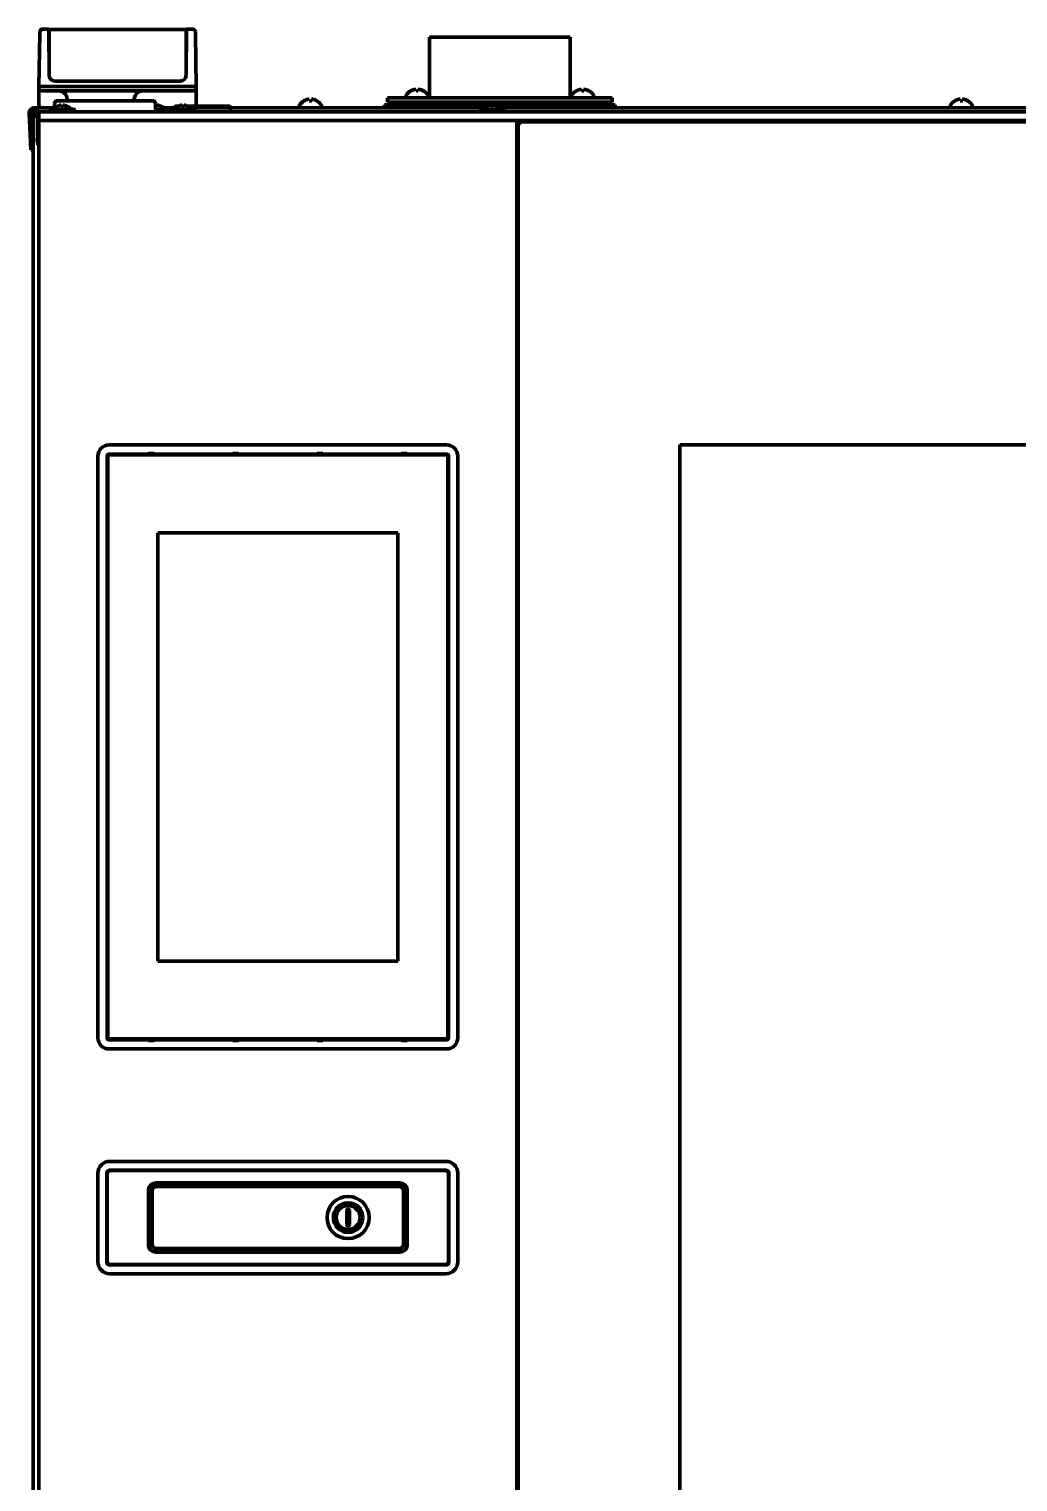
# Model space of a CAD drawing. Header units: inches. Extents: x -2405 to 7588, y 441 to 5654.
# Drawn here: x 2142 to 2494, y 3615 to 4132 of the extents above; entities that cross this region are included whole.
import ezdxf

# ---------------------------------------------------------------- set-up
doc = ezdxf.new("R2010")
doc.units = ezdxf.units.IN

msp = doc.modelspace()

# ---------------------------------------------------------------- linework, layer by layer
at = {"linetype": 'Continuous', "lineweight": 70}
for p, q in [((2147.12, 4131.63), (2149.03, 4131.63)), ((2198.52, 4131.63), (2200.43, 4131.63)), ((2145.77, 4111.13), (2146.1, 4129.86)), ((2146.1, 4129.86), (2146.12, 4130.65)), ((2149.29, 4129.86), (2149.28, 4131.38)), ((2149.4, 4117.3), (2149.29, 4129.86)), ((2149.4, 4131.43), (2149.4, 4129.63)), ((2198.15, 4131.43), (2149.4, 4131.43)), ((2149.4, 4129.63), (2149.4, 4115.13)), ((2198.15, 4131.43), (2198.15, 4129.63)), ((2198.26, 4129.86), (2198.15, 4117.3)), ((2198.15, 4129.63), (2198.15, 4115.13)), ((2198.27, 4131.38), (2198.26, 4129.86)), ((2201.43, 4130.65), (2201.45, 4129.86)), ((2201.45, 4129.86), (2201.77, 4111.13)), ((2334.78, 4128.73), (2284.78, 4128.73)), ((2284.78, 4128.73), (2284.78, 4107.13)), ((2334.78, 4107.13), (2334.78, 4128.73)), ((2146.77, 4111.13), (2145.77, 4111.13)), ((2145.78, 4110.61), (2145.77, 4111.13)), ((2200.78, 4111.13), (2146.77, 4111.13)), ((2196.15, 4113.13), (2151.4, 4113.13)), ((2200.78, 4111.13), (2201.77, 4111.13)), ((2201.77, 4111.13), (2201.77, 4110.61)), ((2201.77, 4111.13), (2201.77, 4110.61)), ((2201.77, 4111.13), (2201.77, 4110.05)), ((2145.78, 4110.57), (2145.78, 4110.61)), ((2145.77, 4110.06), (2145.77, 4106.2)), ((2146.78, 4109.63), (2200.77, 4109.63)), ((2152.33, 4106.13), (2186.22, 4106.13)), ((2155.83, 4106.68), (2155.84, 4106.13)), ((2179.71, 4106.13), (2179.72, 4106.68)), ((2201.76, 4109.14), (2201.76, 4105.6)), ((2201.77, 4110.61), (2201.77, 4110.57)), ((2201.77, 4110.05), (2201.77, 4106.2)), ((2240.08, 4106.07), (2240.08, 4106.11)), ((2244.68, 4106.11), (2244.68, 4106.07)), ((2269.78, 4107.13), (2349.78, 4107.13)), ((2269.78, 4107.13), (2269.78, 4105.63)), ((2276.33, 4107.73), (2276.33, 4107.53)), ((2278.03, 4109.57), (2278.03, 4109.61)), ((2282.63, 4109.61), (2282.63, 4109.57)), ((2284.33, 4107.53), (2284.33, 4107.73)), ((2335.22, 4107.73), (2335.22, 4107.53)), ((2336.92, 4109.57), (2336.92, 4109.61)), ((2341.52, 4109.61), (2341.52, 4109.57)), ((2343.22, 4107.53), (2343.22, 4107.73)), ((2349.78, 4105.63), (2349.78, 4107.13)), ((2471.68, 4106.07), (2471.68, 4106.11)), ((2476.28, 4106.11), (2476.28, 4106.07)), ((2142.28, 4101.52), (2142.8, 4091.62)), ((2143.28, 4101.58), (2143.8, 4091.68)), ((2145.28, 4103.63), (2144.28, 4103.63)), ((2145.28, 4102.63), (2144.28, 4102.63)), ((2145.28, 4103.63), (2145.28, 4101.56)), ((2151.3, 4103.63), (2145.28, 4103.63)), ((2145.28, 4101.56), (2145.28, 4091.64)), ((2145.77, 4105.14), (2145.78, 4104.61)), ((2145.77, 4102.13), (2147.78, 4102.13)), ((2145.77, 4102.13), (2145.77, 4099.13)), ((2147.78, 4102.13), (3033.78, 4102.13)), ((2149.53, 4102.73), (2149.53, 4102.53)), ((2149.93, 4103.13), (2158.13, 4103.13)), ((2151.33, 4105.15), (2151.3, 4103.45)), ((2152.15, 4104.13), (2152.15, 4104.1)), ((2153.65, 4104.1), (2153.65, 4104.51)), ((2154.4, 4104.51), (2154.4, 4104.1)), ((2155.9, 4104.1), (2155.9, 4104.13)), ((2158.53, 4102.53), (2158.53, 4102.73)), ((2187.27, 4102.64), (2187.22, 4105.15)), ((2187.26, 4103.13), (2191.63, 4103.13)), ((2187.9, 4104.51), (2187.9, 4104.1)), ((2189.4, 4104.1), (2189.4, 4104.13)), ((2193.98, 4103.63), (2190.09, 4103.63)), ((2192.03, 4102.53), (2192.03, 4102.73)), ((2192.53, 4102.73), (2192.53, 4102.53)), ((2192.93, 4103.13), (2201.13, 4103.13)), ((2194.23, 4104.13), (2193.98, 4103.88)), ((2193.98, 4103.88), (2194.78, 4103.88)), ((2193.98, 4103.88), (2193.98, 4103.13)), ((2195.19, 4104.13), (2194.23, 4104.13)), ((2195.15, 4104.13), (2195.15, 4104.1)), ((2196.65, 4104.1), (2196.65, 4104.51)), ((2197.4, 4104.13), (2196.65, 4104.13)), ((2197.4, 4104.51), (2197.4, 4104.1)), ((2213.73, 4104.13), (2198.86, 4104.13)), ((2198.9, 4104.1), (2198.9, 4104.13)), ((2199.28, 4103.88), (2213.98, 4103.88)), ((2201.5, 4102.38), (2213.98, 4102.38)), ((2201.53, 4102.53), (2201.53, 4102.73)), ((2201.77, 4104.61), (2201.77, 4105.14)), ((2213.98, 4103.88), (2213.73, 4104.13)), ((2213.73, 4102.13), (2213.98, 4102.38)), ((2213.98, 4102.38), (2213.98, 4103.88)), ((2304.49, 4103.63), (2213.98, 4103.63)), ((2238.38, 4104.23), (2238.38, 4104.03)), ((2246.38, 4104.03), (2246.38, 4104.23)), ((2268.78, 4104.63), (2350.78, 4104.63)), ((2268.78, 4104.63), (2268.78, 4103.63)), ((2349.78, 4105.63), (2269.78, 4105.63)), ((2278.73, 4104.82), (2278.4, 4104.63)), ((2278.58, 4105.63), (2278.73, 4105.54)), ((2278.73, 4105.54), (2278.73, 4104.82)), ((2278.73, 4105.54), (2280.33, 4105.54)), ((2281.93, 4104.82), (2278.73, 4104.82)), ((2280.33, 4105.54), (2281.93, 4105.54)), ((2281.93, 4105.54), (2282.08, 4105.63)), ((2281.93, 4104.82), (2281.93, 4105.54)), ((2282.26, 4104.63), (2281.93, 4104.82)), ((2284.78, 4105.63), (2284.78, 4104.63)), ((2302.53, 4102.73), (2302.53, 4102.53)), ((2302.93, 4103.13), (2311.13, 4103.13)), ((2305.15, 4104.13), (2305.15, 4104.1)), ((2306.65, 4104.1), (2306.65, 4104.51)), ((2307.4, 4104.51), (2307.4, 4104.1)), ((2308.9, 4104.1), (2308.9, 4104.13)), ((2871.96, 4103.63), (2309.59, 4103.63)), ((2311.53, 4102.53), (2311.53, 4102.73)), ((2334.78, 4104.63), (2334.78, 4105.63)), ((2337.62, 4104.82), (2337.29, 4104.63)), ((2337.47, 4105.63), (2337.62, 4105.54)), ((2337.62, 4105.54), (2337.62, 4104.82)), ((2337.62, 4105.54), (2339.22, 4105.54)), ((2340.82, 4104.82), (2337.62, 4104.82)), ((2339.22, 4105.54), (2340.82, 4105.54)), ((2340.82, 4105.54), (2340.97, 4105.63)), ((2340.82, 4104.82), (2340.82, 4105.54)), ((2341.15, 4104.63), (2340.82, 4104.82)), ((2350.78, 4103.63), (2350.78, 4104.63)), ((2469.98, 4104.23), (2469.98, 4104.03)), ((2477.98, 4104.03), (2477.98, 4104.23)), ((2143.78, 4100.53), (2145.28, 4100.53)), ((2143.78, 4100.52), (2143.78, 2435.33)), ((2147.78, 4099.13), (2145.77, 4099.13)), ((2145.77, 2451.13), (2145.77, 4099.13)), ((2147.78, 4099.13), (2145.77, 4099.13)), ((2147.78, 4099.13), (2313.78, 4099.13)), ((2147.78, 4099.13), (3033.78, 4099.13)), ((2315.78, 2649.15), (2315.78, 4099.13)), ((2865.28, 4098.63), (2316.28, 4098.63)), ((2316.28, 4098.63), (2317.28, 4097.63)), ((2316.28, 4098.63), (2316.28, 2649.23)), ((2316.78, 4099.13), (2316.78, 4098.63)), ((2351.78, 4099.13), (2351.78, 4098.63)), ((2142.95, 4088.63), (2142.8, 4091.62)), ((2142.95, 4088.63), (2143.78, 4088.67)), ((2315.78, 4067.63), (2316.28, 4067.63)), ((2316.29, 4067.13), (2315.79, 4067.13)), ((2315.78, 4026.63), (2316.28, 4026.63)), ((2316.29, 4027.13), (2315.79, 4027.13)), ((2170.78, 3983.63), (2290.78, 3983.63)), ((2373.78, 3983.63), (2373.78, 2764.23)), ((2807.78, 3983.63), (2373.78, 3983.63)), ((2166.78, 3772.63), (2166.78, 3979.63)), ((2170.03, 3979.63), (2170.03, 3772.63)), ((2170.33, 3979.63), (2170.33, 3772.63)), ((2290.78, 3980.38), (2170.78, 3980.38)), ((2290.78, 3980.08), (2170.78, 3980.08)), ((2184.78, 3980.6), (2184.78, 3980.38)), ((2185.03, 3980.6), (2186.53, 3980.6)), ((2186.78, 3980.38), (2186.78, 3980.6)), ((2214.78, 3980.6), (2214.78, 3980.38)), ((2215.03, 3980.6), (2216.53, 3980.6)), ((2216.78, 3980.38), (2216.78, 3980.6)), ((2244.78, 3980.6), (2244.78, 3980.38)), ((2245.03, 3980.6), (2246.53, 3980.6)), ((2246.78, 3980.38), (2246.78, 3980.6)), ((2274.78, 3980.6), (2274.78, 3980.38)), ((2275.03, 3980.6), (2276.53, 3980.6)), ((2276.78, 3980.38), (2276.78, 3980.6)), ((2291.23, 3772.63), (2291.23, 3979.63)), ((2291.53, 3772.63), (2291.53, 3979.63)), ((2294.78, 3979.63), (2294.78, 3772.63)), ((2273.45, 3952.33), (2188.11, 3952.33)), ((2188.11, 3952.33), (2188.11, 3799.93)), ((2273.45, 3799.93), (2273.45, 3952.33)), ((2188.11, 3799.93), (2273.45, 3799.93)), ((2170.78, 3772.18), (2290.78, 3772.18)), ((2170.78, 3771.88), (2290.78, 3771.88)), ((2184.78, 3771.88), (2184.78, 3771.66)), ((2185.03, 3771.65), (2186.53, 3771.65)), ((2186.78, 3771.66), (2186.78, 3771.88)), ((2214.78, 3771.88), (2214.78, 3771.66)), ((2215.03, 3771.65), (2216.53, 3771.65)), ((2216.78, 3771.66), (2216.78, 3771.88)), ((2244.78, 3771.88), (2244.78, 3771.66)), ((2245.03, 3771.65), (2246.53, 3771.65)), ((2246.78, 3771.66), (2246.78, 3771.88)), ((2274.78, 3771.88), (2274.78, 3771.66)), ((2275.03, 3771.65), (2276.53, 3771.65)), ((2276.78, 3771.66), (2276.78, 3771.88)), ((2290.78, 3768.63), (2170.78, 3768.63)), ((2171.03, 3728.63), (2290.53, 3728.63)), ((2166.78, 3692.88), (2166.78, 3724.38)), ((2169.92, 3724.38), (2169.92, 3692.88)), ((2170.08, 3692.88), (2170.08, 3724.38)), ((2290.53, 3725.48), (2171.03, 3725.48)), ((2171.03, 3725.32), (2290.53, 3725.32)), ((2291.47, 3724.38), (2291.47, 3692.88)), ((2291.63, 3692.88), (2291.63, 3724.38)), ((2294.78, 3724.38), (2294.78, 3692.88)), ((2184.72, 3718.33), (2184.72, 3698.92)), ((2184.88, 3698.92), (2184.88, 3718.33)), ((2186.08, 3718.13), (2186.08, 3715.18)), ((2274.23, 3720.93), (2187.32, 3720.93)), ((2187.32, 3720.77), (2274.23, 3720.77)), ((2273.98, 3719.63), (2187.58, 3719.63)), ((2275.48, 3699.13), (2275.48, 3718.13)), ((2276.67, 3718.33), (2276.67, 3698.92)), ((2276.83, 3698.92), (2276.83, 3718.33)), ((2186.08, 3714.18), (2186.08, 3715.18)), ((2186.08, 3712.94), (2186.08, 3714.18)), ((2186.08, 3711.94), (2186.08, 3712.94)), ((2186.08, 3711.94), (2186.08, 3705.31)), ((2255.28, 3711.13), (2255.28, 3706.13)), ((2256.28, 3706.13), (2256.28, 3711.13)), ((2186.08, 3704.31), (2186.08, 3705.31)), ((2186.08, 3703.08), (2186.08, 3704.31)), ((2186.08, 3702.08), (2186.08, 3703.08)), ((2186.08, 3702.08), (2186.08, 3699.13)), ((2187.58, 3697.63), (2273.98, 3697.63)), ((2274.23, 3696.48), (2187.32, 3696.48)), ((2187.32, 3696.32), (2274.23, 3696.32)), ((2290.53, 3691.93), (2171.03, 3691.93)), ((2171.03, 3691.77), (2290.53, 3691.77)), ((2290.53, 3688.63), (2171.03, 3688.63))]:
    msp.add_line(p, q, dxfattribs=at)
for radius in [7.5, 5.25, 4.25]:
    msp.add_circle((2255.78, 3708.63), radius, dxfattribs=at)
for centre, radius, start, end in [((2147.12, 4130.63), 1, 90, 179), ((2149.03, 4131.38), 0.25, 0.5, 90), ((2198.52, 4131.38), 0.25, 90, 179.5), ((2200.43, 4130.63), 1, 1, 90), ((2151.42, 4115.13), 2, 180.5, 270), ((2196.13, 4115.13), 2, 270, 359.5), ((2146.78, 4110.63), 1, 181, 270), ((2152.33, 4105.13), 1, 90, 179), ((2152.83, 4106.63), 3, 1, 90), ((2182.72, 4106.63), 3, 90, 179), ((2186.22, 4105.13), 1, 1, 90), ((2200.77, 4110.63), 1, 270, 359), ((2242.57, 4102.01), 4.8, 121.3727, 149.6988), ((2242.18, 4102.01), 4.8, 30.3012, 58.6273), ((2276.73, 4107.73), 0.4, 149.6988, 180), ((2276.73, 4107.53), 0.4, 180, 270), ((2280.53, 4105.51), 4.8, 121.3727, 149.6988), ((2280.13, 4105.51), 4.8, 30.3012, 58.6273), ((2283.93, 4107.53), 0.4, 270, 0), ((2283.93, 4107.73), 0.4, 0, 30.3012), ((2335.62, 4107.73), 0.4, 149.6988, 180), ((2335.62, 4107.53), 0.4, 180, 270), ((2339.42, 4105.51), 4.8, 121.3727, 149.6988), ((2339.02, 4105.51), 4.8, 30.3012, 58.6273), ((2342.82, 4107.53), 0.4, 270, 0), ((2342.82, 4107.73), 0.4, 0, 30.3012), ((2474.17, 4102.01), 4.8, 121.3727, 149.6988), ((2473.78, 4102.01), 4.8, 30.3012, 58.6273), ((2144.28, 4101.63), 2, 90, 183), ((2144.28, 4101.63), 1, 90, 183), ((2145.77, 4100.53), 2, 104.4792, 175.9063), ((2145.77, 4100.53), 1, 120.0025, 175.5), ((2149.93, 4102.73), 0.4, 90, 180), ((2149.93, 4102.53), 0.4, 180, 270), ((2154.03, 4100.88), 3.75, 120, 143.1301), ((2154.03, 4100.88), 3.73, 103.5627, 120.1668), ((2154.03, 4100.88), 3.25, 83.3693, 96.6307), ((2154.03, 4100.88), 3.73, 59.8332, 76.4373), ((2154.03, 4100.88), 3.75, 36.8699, 60), ((2158.13, 4102.73), 0.4, 0, 90), ((2158.13, 4102.53), 0.4, 270, 0), ((2186.77, 4102.63), 0.5, 270, 1), ((2187.53, 4100.88), 3.25, 83.3693, 95.0284), ((2187.53, 4100.88), 3.73, 59.8332, 76.4373), ((2187.53, 4100.88), 3.75, 36.8699, 60), ((2191.63, 4102.73), 0.4, 0, 90), ((2191.63, 4102.53), 0.4, 270, 0), ((2192.93, 4102.73), 0.4, 90, 180), ((2192.93, 4102.53), 0.4, 180, 270), ((2197.03, 4100.88), 3.75, 120, 143.1301), ((2197.03, 4100.88), 3.73, 103.5627, 120.1668), ((2197.03, 4100.88), 3.25, 83.3693, 96.6307), ((2197.03, 4100.88), 3.73, 59.8332, 76.4373), ((2197.03, 4100.88), 3.75, 36.8699, 60), ((2201.13, 4102.73), 0.4, 0, 90), ((2201.13, 4102.53), 0.4, 270, 0), ((2200.77, 4104.63), 1, 330, 358.9919), ((2238.78, 4104.23), 0.4, 149.6988, 180), ((2238.78, 4104.03), 0.4, 180, 270), ((2245.98, 4104.03), 0.4, 270, 0), ((2245.98, 4104.23), 0.4, 0, 30.3012), ((2302.93, 4102.73), 0.4, 90, 180), ((2302.93, 4102.53), 0.4, 180, 270), ((2307.03, 4100.88), 3.75, 120, 143.1301), ((2307.03, 4100.88), 3.73, 103.5627, 120.1668), ((2307.03, 4100.88), 3.25, 83.3693, 96.6307), ((2307.03, 4100.88), 3.73, 59.8332, 76.4373), ((2307.03, 4100.88), 3.75, 36.8699, 60), ((2311.13, 4102.73), 0.4, 0, 90), ((2311.13, 4102.53), 0.4, 270, 0), ((2470.38, 4104.23), 0.4, 149.6988, 180), ((2470.38, 4104.03), 0.4, 180, 270), ((2477.58, 4104.03), 0.4, 270, 0), ((2477.58, 4104.23), 0.4, 0, 30.3012), ((2316.28, 4066.63), 1, 90, 119.9995), ((2170.78, 3979.63), 4, 90, 180), ((2290.78, 3979.63), 4, 0, 90), ((2170.78, 3979.63), 0.75, 90, 180), ((2170.78, 3979.63), 0.45, 90, 180), ((2290.78, 3979.63), 0.75, 0, 90), ((2290.78, 3979.63), 0.45, 0, 90), ((2170.78, 3772.63), 4, 180, 270), ((2170.78, 3772.63), 0.75, 180, 270), ((2170.78, 3772.63), 0.45, 180, 270), ((2290.78, 3772.63), 4, 270, 0), ((2290.78, 3772.63), 0.75, 270, 0), ((2290.78, 3772.63), 0.45, 270, 0), ((2171.03, 3724.38), 4.25, 90, 180), ((2290.53, 3724.38), 4.25, 0, 90), ((2171.03, 3724.38), 1.14, 90, 180), ((2171.03, 3724.38), 1.1, 90, 180), ((2171.03, 3724.38), 0.946, 90, 180), ((2290.53, 3724.38), 1.14, 0, 90), ((2290.53, 3724.38), 1.1, 0, 90), ((2290.53, 3724.38), 0.946, 0, 90), ((2187.32, 3718.33), 2.6, 90, 180), ((2187.32, 3718.33), 2.44, 90, 180), ((2187.58, 3718.13), 1.5, 90, 180), ((2273.98, 3718.13), 1.5, 0, 90), ((2274.23, 3718.33), 2.6, 0, 90), ((2274.23, 3718.33), 2.44, 0, 90), ((2255.78, 3711.13), 0.5, 0, 180), ((2255.78, 3706.13), 0.5, 180, 0), ((2187.32, 3698.92), 2.6, 180, 270), ((2187.32, 3698.92), 2.44, 180, 270), ((2187.58, 3699.13), 1.5, 180, 270), ((2273.98, 3699.13), 1.5, 270, 0), ((2274.23, 3698.92), 2.44, 270, 0), ((2274.23, 3698.92), 2.6, 270, 0), ((2171.03, 3692.88), 4.25, 180, 270), ((2171.03, 3692.88), 1.14, 180, 270), ((2171.03, 3692.88), 1.1, 180, 270), ((2171.03, 3692.88), 0.946, 180, 270), ((2290.53, 3692.88), 1.14, 270, 0), ((2290.53, 3692.88), 1.1, 270, 0), ((2290.53, 3692.88), 4.25, 270, 0), ((2290.53, 3692.88), 0.946, 270, 0)]:
    msp.add_arc(centre, radius, start, end, dxfattribs=at)
for centre, major_axis, ratio, start_param, end_param in [((2197.99, 4128.12), (0.25, -0.002), 0.999999, 5.393025, 6.282976), ((2148.74, 4099.43), (-6.61, 1.06), 0.100425, 5.370861, 5.576685), ((2146.79, 4104.63), (0, 1), 0.999992, 1.986682, 3.141593), ((2153.4, 4100.88), (0, -3.64), 0.707107, 3.044426, 3.23876), ((2154.65, 4100.88), (0, 3.64), 0.707107, 6.186018, 6.380352), ((2188.15, 4100.88), (0, 3.64), 0.707107, 6.186018, 6.380352), ((2196.4, 4100.88), (0, -3.64), 0.707107, 3.044426, 3.23876), ((2197.65, 4100.88), (0, 3.64), 0.707107, 6.186018, 6.380352), ((2200.76, 4104.63), (0, 1), 0.999992, 4.194444, 4.694936), ((2306.4, 4100.88), (0, -3.64), 0.707107, 3.044426, 3.23876), ((2307.65, 4100.88), (0, 3.64), 0.707107, 6.186018, 6.380352), ((2148.28, 4091.64), (3, 0), 0.999391, 3.141593, 3.727303), ((2185.03, 3980.6), (0.25, 0), 0.017455, 1.570796, 3.141593), ((2186.53, 3980.6), (0.25, 0), 0.017455, 0, 1.570796), ((2215.03, 3980.6), (0.25, 0), 0.017455, 1.570796, 3.141593), ((2216.53, 3980.6), (0.25, 0), 0.017455, 0, 1.570796), ((2245.03, 3980.6), (0.25, 0), 0.017455, 1.570796, 3.141593), ((2246.53, 3980.6), (0.25, 0), 0.017455, 0, 1.570796), ((2275.03, 3980.6), (0.25, 0), 0.017455, 1.570796, 3.141593), ((2276.53, 3980.6), (0.25, 0), 0.017455, 0, 1.570796), ((2185.03, 3771.66), (0.25, 0), 0.017455, 3.141593, 4.712389), ((2186.53, 3771.66), (0.25, 0), 0.017455, 4.712389, 6.283185), ((2215.03, 3771.66), (0.25, 0), 0.017455, 3.141593, 4.712389), ((2216.53, 3771.66), (0.25, 0), 0.017455, 4.712389, 6.283185), ((2245.03, 3771.66), (0.25, 0), 0.017455, 3.141593, 4.712389), ((2246.53, 3771.66), (0.25, 0), 0.017455, 4.712389, 6.283185), ((2275.03, 3771.66), (0.25, 0), 0.017455, 3.141593, 4.712389), ((2276.53, 3771.66), (0.25, 0), 0.017455, 4.712389, 6.283185)]:
    msp.add_ellipse(centre, major_axis=major_axis, ratio=ratio, start_param=start_param, end_param=end_param, dxfattribs=at)
for points, knots in [([(2149.4, 4127.93), (2149.39, 4127.93), (2149.36, 4127.96), (2149.32, 4128.02), (2149.31, 4128.08), (2149.31, 4128.12)], [0, 0, 0, 0, 0.125517, 0.562669, 1, 1, 1, 1]), ([(2145.77, 4111.13), (2145.77, 4111.13), (2145.77, 4111.11), (2145.77, 4111.02), (2145.77, 4110.95), (2145.77, 4110.81), (2145.77, 4110.76), (2145.77, 4110.67), (2145.77, 4110.64), (2145.77, 4110.58), (2145.77, 4110.55), (2145.77, 4110.38), (2145.77, 4110.22), (2145.77, 4110.05)], [0, 0, 0, 0, 0.25, 0.25, 0.5, 0.5, 0.625, 0.625, 0.6875, 0.6875, 0.75, 0.75, 1, 1, 1, 1]), ([(2145.77, 4106.2), (2145.77, 4106.03), (2145.77, 4105.88), (2145.77, 4105.61), (2145.77, 4105.5), (2145.77, 4105.36), (2145.77, 4105.32), (2145.77, 4105.27), (2145.77, 4105.25), (2145.77, 4105.22), (2145.77, 4105.15), (2145.77, 4105.13), (2145.77, 4105.13)], [0, 0, 0, 0, 0.25, 0.25, 0.5, 0.5, 0.625, 0.625, 0.6875, 0.6875, 0.75, 1, 1, 1, 1]), ([(2145.79, 4109.44), (2145.79, 4109.59), (2145.79, 4109.88), (2145.79, 4110.1), (2145.79, 4110.22), (2145.79, 4110.24), (2145.79, 4110.28), (2145.79, 4110.35), (2145.79, 4110.4), (2145.79, 4110.49), (2145.79, 4110.54), (2145.78, 4110.57)], [0, 0, 0, 0, 0.25, 0.5, 0.5, 0.5625, 0.5625, 0.625, 0.75, 0.75, 1, 1, 1, 1]), ([(2201.77, 4110.57), (2201.76, 4110.54), (2201.76, 4110.49), (2201.76, 4110.37), (2201.76, 4110.21), (2201.76, 4109.99), (2201.76, 4109.74), (2201.76, 4109.59), (2201.76, 4109.44)], [0, 0, 0, 0, 0.25, 0.25, 0.5, 0.75, 0.75, 1, 1, 1, 1]), ([(2201.77, 4106.2), (2201.77, 4106.03), (2201.77, 4105.88), (2201.77, 4105.61), (2201.77, 4105.5), (2201.77, 4105.36), (2201.77, 4105.32), (2201.77, 4105.27), (2201.77, 4105.25), (2201.77, 4105.22), (2201.77, 4105.15), (2201.77, 4105.13), (2201.77, 4105.13)], [0, 0, 0, 0, 0.25, 0.25, 0.5, 0.5, 0.625, 0.625, 0.6875, 0.6875, 0.75, 1, 1, 1, 1]), ([(2241.88, 4106.07), (2241.88, 4106.2), (2241.88, 4106.31), (2241.88, 4106.44), (2241.88, 4106.48), (2241.88, 4106.56), (2241.88, 4106.59), (2241.88, 4106.62)], [0, 0, 0, 0, 0.5, 0.5, 0.75, 0.75, 1, 1, 1, 1]), ([(2244.68, 4106.07), (2244.47, 4106.2), (2244.26, 4106.31), (2243.94, 4106.44), (2243.83, 4106.48), (2243.6, 4106.56), (2243.49, 4106.59), (2243.38, 4106.62)], [0, 0, 0, 0, 0.5, 0.5, 0.75, 0.75, 1, 1, 1, 1]), ([(2279.83, 4109.57), (2279.83, 4109.7), (2279.83, 4109.81), (2279.83, 4109.94), (2279.83, 4109.98), (2279.83, 4110.06), (2279.83, 4110.09), (2279.83, 4110.12)], [0, 0, 0, 0, 0.5, 0.5, 0.75, 0.75, 1, 1, 1, 1]), ([(2282.63, 4109.57), (2282.43, 4109.7), (2282.22, 4109.81), (2281.89, 4109.94), (2281.78, 4109.98), (2281.56, 4110.06), (2281.45, 4110.09), (2281.33, 4110.12)], [0, 0, 0, 0, 0.5, 0.5, 0.75, 0.75, 1, 1, 1, 1]), ([(2338.72, 4109.57), (2338.72, 4109.7), (2338.72, 4109.81), (2338.72, 4109.94), (2338.72, 4109.98), (2338.72, 4110.06), (2338.72, 4110.09), (2338.72, 4110.12)], [0, 0, 0, 0, 0.5, 0.5, 0.75, 0.75, 1, 1, 1, 1]), ([(2341.52, 4109.57), (2341.32, 4109.7), (2341.11, 4109.81), (2340.78, 4109.94), (2340.67, 4109.98), (2340.45, 4110.06), (2340.34, 4110.09), (2340.22, 4110.12)], [0, 0, 0, 0, 0.5, 0.5, 0.75, 0.75, 1, 1, 1, 1]), ([(2473.48, 4106.07), (2473.48, 4106.2), (2473.48, 4106.31), (2473.48, 4106.44), (2473.48, 4106.48), (2473.48, 4106.56), (2473.48, 4106.59), (2473.48, 4106.62)], [0, 0, 0, 0, 0.5, 0.5, 0.75, 0.75, 1, 1, 1, 1]), ([(2476.28, 4106.07), (2476.07, 4106.2), (2475.86, 4106.31), (2475.54, 4106.44), (2475.43, 4106.48), (2475.2, 4106.56), (2475.09, 4106.59), (2474.98, 4106.62)], [0, 0, 0, 0, 0.5, 0.5, 0.75, 0.75, 1, 1, 1, 1]), ([(2145.78, 4104.61), (2145.79, 4104.55), (2145.79, 4104.48), (2145.82, 4104.35), (2145.84, 4104.29), (2145.89, 4104.17), (2145.92, 4104.12), (2146, 4104.01), (2146.04, 4103.96), (2146.13, 4103.87), (2146.18, 4103.83), (2146.29, 4103.76), (2146.35, 4103.73), (2146.47, 4103.68), (2146.53, 4103.66), (2146.65, 4103.63), (2146.72, 4103.63), (2146.78, 4103.63)], [0, 0, 0, 0, 0.125, 0.125, 0.25, 0.25, 0.375, 0.375, 0.5, 0.5, 0.625, 0.625, 0.75, 0.75, 0.875, 0.875, 1, 1, 1, 1])]:
    msp.add_open_spline(points, degree=3, knots=knots, dxfattribs=at)
for points in [[(2241.38, 4106.62), (2241.32, 4106.61), (2241.21, 4106.58), (2241.05, 4106.53), (2240.89, 4106.47), (2240.74, 4106.41), (2240.59, 4106.35), (2240.43, 4106.27), (2240.26, 4106.18), (2240.14, 4106.11), (2240.08, 4106.07)], [(2241.88, 4106.62), (2241.85, 4106.63), (2241.8, 4106.63), (2241.72, 4106.64), (2241.65, 4106.64), (2241.58, 4106.64), (2241.51, 4106.64), (2241.44, 4106.63), (2241.4, 4106.63), (2241.38, 4106.62)], [(2242.88, 4106.07), (2242.71, 4106.1), (2242.38, 4106.12), (2242.04, 4106.1), (2241.88, 4106.07)], [(2243.38, 4106.62), (2243.35, 4106.63), (2243.3, 4106.63), (2243.23, 4106.64), (2243.16, 4106.64), (2243.09, 4106.64), (2243.02, 4106.64), (2242.95, 4106.63), (2242.9, 4106.63), (2242.88, 4106.62)], [(2242.88, 4106.62), (2242.88, 4106.61), (2242.88, 4106.58), (2242.88, 4106.53), (2242.88, 4106.47), (2242.88, 4106.41), (2242.88, 4106.35), (2242.88, 4106.27), (2242.88, 4106.18), (2242.88, 4106.11), (2242.88, 4106.07)], [(2279.33, 4110.12), (2279.28, 4110.11), (2279.17, 4110.08), (2279.01, 4110.03), (2278.85, 4109.97), (2278.69, 4109.91), (2278.54, 4109.85), (2278.38, 4109.77), (2278.22, 4109.68), (2278.09, 4109.61), (2278.03, 4109.57)], [(2279.83, 4110.12), (2279.8, 4110.13), (2279.75, 4110.13), (2279.68, 4110.14), (2279.61, 4110.14), (2279.54, 4110.14), (2279.47, 4110.14), (2279.4, 4110.13), (2279.35, 4110.13), (2279.33, 4110.12)], [(2280.83, 4109.57), (2280.66, 4109.6), (2280.33, 4109.62), (2280, 4109.6), (2279.83, 4109.57)], [(2281.33, 4110.12), (2281.31, 4110.13), (2281.26, 4110.13), (2281.19, 4110.14), (2281.12, 4110.14), (2281.04, 4110.14), (2280.97, 4110.14), (2280.9, 4110.13), (2280.85, 4110.13), (2280.83, 4110.12)], [(2280.83, 4110.12), (2280.83, 4110.11), (2280.83, 4110.08), (2280.83, 4110.03), (2280.83, 4109.97), (2280.83, 4109.91), (2280.83, 4109.85), (2280.83, 4109.77), (2280.83, 4109.68), (2280.83, 4109.61), (2280.83, 4109.57)], [(2338.22, 4110.12), (2338.17, 4110.11), (2338.06, 4110.08), (2337.9, 4110.03), (2337.74, 4109.97), (2337.58, 4109.91), (2337.43, 4109.85), (2337.27, 4109.77), (2337.11, 4109.68), (2336.98, 4109.61), (2336.92, 4109.57)], [(2338.72, 4110.12), (2338.69, 4110.13), (2338.64, 4110.13), (2338.57, 4110.14), (2338.5, 4110.14), (2338.43, 4110.14), (2338.36, 4110.14), (2338.29, 4110.13), (2338.24, 4110.13), (2338.22, 4110.12)], [(2339.72, 4109.57), (2339.55, 4109.6), (2339.22, 4109.62), (2338.89, 4109.6), (2338.72, 4109.57)], [(2340.22, 4110.12), (2340.2, 4110.13), (2340.15, 4110.13), (2340.08, 4110.14), (2340.01, 4110.14), (2339.93, 4110.14), (2339.86, 4110.14), (2339.79, 4110.13), (2339.74, 4110.13), (2339.72, 4110.12)], [(2339.72, 4110.12), (2339.72, 4110.11), (2339.72, 4110.08), (2339.72, 4110.03), (2339.72, 4109.97), (2339.72, 4109.91), (2339.72, 4109.85), (2339.72, 4109.77), (2339.72, 4109.68), (2339.72, 4109.61), (2339.72, 4109.57)], [(2472.98, 4106.62), (2472.92, 4106.61), (2472.81, 4106.58), (2472.65, 4106.53), (2472.49, 4106.47), (2472.34, 4106.41), (2472.19, 4106.35), (2472.03, 4106.27), (2471.86, 4106.18), (2471.74, 4106.11), (2471.68, 4106.07)], [(2473.48, 4106.62), (2473.45, 4106.63), (2473.4, 4106.63), (2473.32, 4106.64), (2473.25, 4106.64), (2473.18, 4106.64), (2473.11, 4106.64), (2473.04, 4106.63), (2473, 4106.63), (2472.98, 4106.62)], [(2474.48, 4106.07), (2474.31, 4106.1), (2473.98, 4106.12), (2473.64, 4106.1), (2473.48, 4106.07)], [(2474.98, 4106.62), (2474.95, 4106.63), (2474.9, 4106.63), (2474.83, 4106.64), (2474.76, 4106.64), (2474.69, 4106.64), (2474.62, 4106.64), (2474.55, 4106.63), (2474.5, 4106.63), (2474.48, 4106.62)], [(2474.48, 4106.62), (2474.48, 4106.61), (2474.48, 4106.58), (2474.48, 4106.53), (2474.48, 4106.47), (2474.48, 4106.41), (2474.48, 4106.35), (2474.48, 4106.27), (2474.48, 4106.18), (2474.48, 4106.11), (2474.48, 4106.07)], [(2143.78, 4100.67), (2143.78, 4100.63), (2143.78, 4100.58), (2143.78, 4100.53)], [(2144.78, 4100.61), (2144.78, 4100.58), (2144.77, 4100.55), (2144.78, 4100.52)]]:
    msp.add_open_spline(points, degree=3, dxfattribs=at)

doc.saveas('drawing.dxf')
